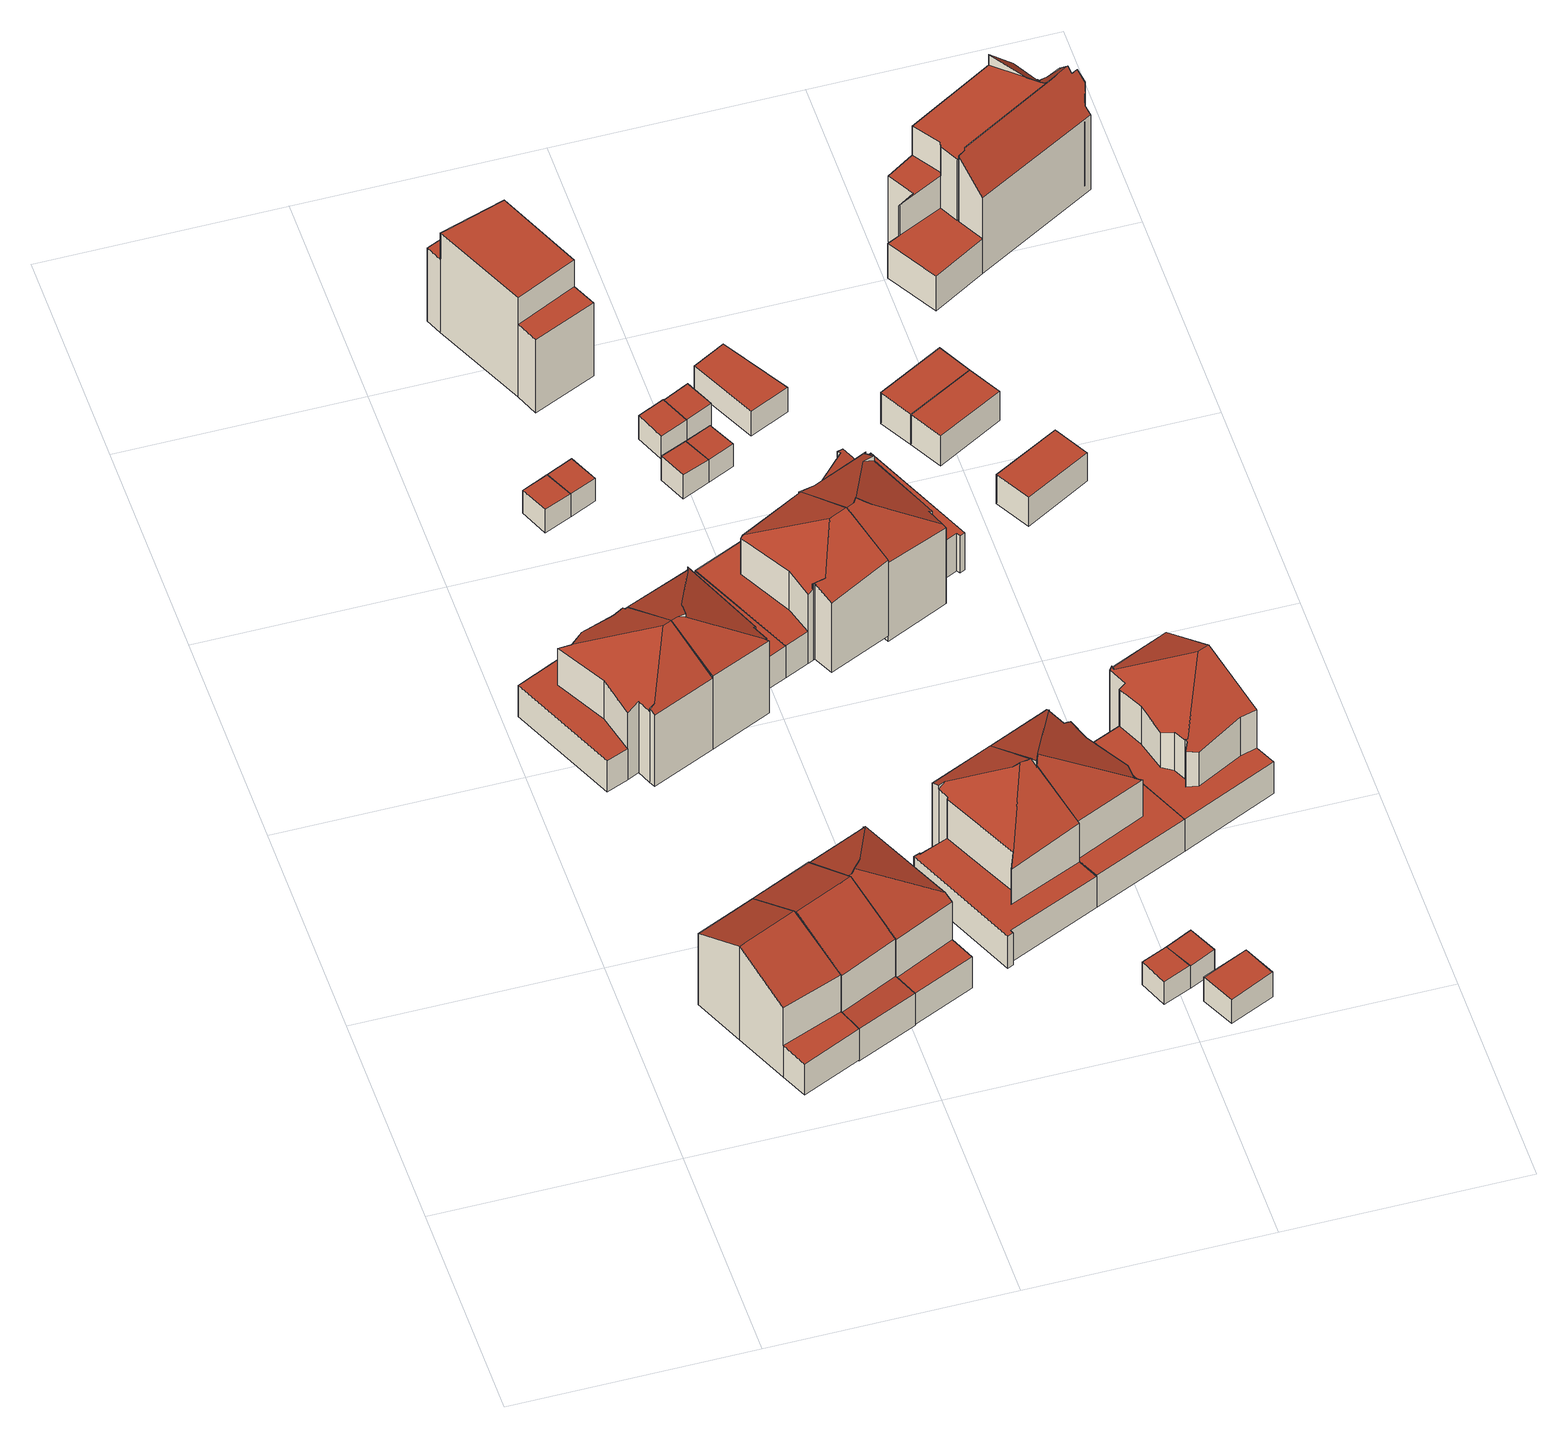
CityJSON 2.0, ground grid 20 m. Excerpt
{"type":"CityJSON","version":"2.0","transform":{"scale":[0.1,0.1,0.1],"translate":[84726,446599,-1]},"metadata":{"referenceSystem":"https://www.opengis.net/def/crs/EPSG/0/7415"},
"CityObjects":{
"building1":{"type":"Building","attributes":{"b3_bag_bag_overlap":0,"b3_bouwlagen":3,"b3_dak_type":"slanted","b3_h_dak_50p":9.47,"b3_h_dak_70p":10.04,"b3_h_dak_max":10.98,"b3_h_dak_min":0.78,"b3_h_maaiveld":0.688,"b3_kas_warenhuis":false,"b3_mutatie_ahn3_ahn4":false,"b3_opp_buitenmuur":83.59,"b3_opp_dak_plat":12.17,"b3_opp_dak_schuin":59.66,"b3_opp_grond":64.95,"b3_opp_scheidingsmuur":190.98,"b3_reconstructie_onvolledig":false,"b3_rmse_lod12":2.69,"b3_rmse_lod13":0.88,"b3_rmse_lod22":0.397,"b3_val3dity_lod12":"[]","b3_val3dity_lod13":"[]","b3_val3dity_lod22":"[]","b3_volume_lod12":604.67,"b3_volume_lod13":542.63,"b3_volume_lod22":517.01,"geconstateerd":false,"oorspronkelijkbouwjaar":2000,"status":"Pand in gebruik"},"children":["building1-1"]},
"building1-1":{"type":"BuildingPart","parents":["building1"],"geometry":[{"type":"Solid","lod":"2.2","boundaries":[[[[0,1,2,3,4,5,6,7]],[[8,4,3,9]],[[10,6,5,11,12]],[[13,0,7,14]],[[14,7,6,10]],[[15,1,0,13]],[[12,11,16,17]],[[17,16,2,1,15]],[[11,5,4,8]],[[9,3,2,16]],[[15,13,14,10]],[[17,15,10,12]],[[9,16,11,8]]]],"semantics":{"surfaces":[{"type":"GroundSurface"},{"type":"WallSurface","on_footprint_edge":true},{"type":"WallSurface","on_footprint_edge":false},{"type":"RoofSurface"}],"values":[[0,1,1,1,1,1,2,1,1,1,3,3,3]]}}]},
"building2":{"type":"Building","attributes":{"b3_bag_bag_overlap":0,"b3_bouwlagen":3,"b3_dak_type":"slanted","b3_h_dak_50p":9.55,"b3_h_dak_70p":10.13,"b3_h_dak_max":11,"b3_h_dak_min":0.79,"b3_h_maaiveld":0.641,"b3_kas_warenhuis":false,"b3_mutatie_ahn3_ahn4":false,"b3_opp_buitenmuur":85.94,"b3_opp_dak_plat":11.33,"b3_opp_dak_schuin":60.67,"b3_opp_grond":64.83,"b3_opp_scheidingsmuur":192.28,"b3_reconstructie_onvolledig":false,"b3_rmse_lod12":2.79,"b3_rmse_lod13":0.93,"b3_rmse_lod22":0.439,"b3_val3dity_lod12":"[]","b3_val3dity_lod13":"[]","b3_val3dity_lod22":"[]","b3_volume_lod12":613.19,"b3_volume_lod13":554.37,"b3_volume_lod22":525.35,"geconstateerd":false,"oorspronkelijkbouwjaar":2000,"status":"Pand in gebruik"},"children":["building2-1"]},
"building2-1":{"type":"BuildingPart","parents":["building2"],"geometry":[{"type":"Solid","lod":"2.2","boundaries":[[[[18,19,20,21,22,23,24,25]],[[9,22,21,26]],[[26,21,20,27]],[[28,29,27,30]],[[31,18,25,13]],[[32,24,23,29,28]],[[13,25,24,32]],[[29,23,22,9]],[[33,19,18,31]],[[30,27,20,19,33]],[[29,9,26,27]],[[33,31,13,32]],[[30,33,32,28]]]],"semantics":{"surfaces":[{"type":"GroundSurface"},{"type":"WallSurface","on_footprint_edge":true},{"type":"WallSurface","on_footprint_edge":false},{"type":"RoofSurface"}],"values":[[0,1,1,2,1,1,1,1,1,1,3,3,3]]}}]},
"building3":{"type":"Building","attributes":{"b3_bag_bag_overlap":0,"b3_bouwlagen":3,"b3_dak_type":"slanted","b3_h_dak_50p":8.6,"b3_h_dak_70p":9.21,"b3_h_dak_max":11.02,"b3_h_dak_min":3.98,"b3_h_maaiveld":0.689,"b3_kas_warenhuis":false,"b3_mutatie_ahn3_ahn4":false,"b3_opp_buitenmuur":166.99,"b3_opp_dak_plat":53.07,"b3_opp_dak_schuin":68.54,"b3_opp_grond":98.46,"b3_opp_scheidingsmuur":128.9,"b3_reconstructie_onvolledig":false,"b3_rmse_lod12":3.23,"b3_rmse_lod13":0.589,"b3_rmse_lod22":0.0678,"b3_val3dity_lod12":"[]","b3_val3dity_lod13":"[]","b3_val3dity_lod22":"[]","b3_volume_lod12":837.21,"b3_volume_lod13":672.43,"b3_volume_lod22":650.19,"geconstateerd":false,"oorspronkelijkbouwjaar":2000,"status":"Pand in gebruik"},"children":["building3-1"]},
"building3-1":{"type":"BuildingPart","parents":["building3"],"geometry":[{"type":"Solid","lod":"2.2","boundaries":[[[[34,35,36,37,38,39,40,41,42,43]],[[44,41,40,45]],[[46,39,38,47]],[[48,49,50,51]],[[45,40,39,46]],[[52,35,34,53]],[[51,50,54,55]],[[56,42,41,44]],[[57,47,38,37,58]],[[59,60,47,57]],[[61,43,42,56,62]],[[53,34,43,61]],[[58,37,36,63]],[[64,63,36,35,52]],[[63,64,65]],[[62,56,66,67]],[[67,66,49,48]],[[68,69,60,59]],[[70,71,69,68]],[[55,54,71,70]],[[71,54,50,49,66,56,44,45,46,47,60,69]],[[65,64,52,53,61,72]],[[70,68,59,57,58,63,65,72]],[[55,70,72,61,62,67,48,51]]]],"semantics":{"surfaces":[{"type":"GroundSurface"},{"type":"WallSurface","on_footprint_edge":true},{"type":"WallSurface","on_footprint_edge":false},{"type":"RoofSurface"}],"values":[[0,1,1,2,1,1,2,1,1,2,1,1,1,1,2,2,2,2,2,2,3,3,3,3]]}}]},
"building4":{"type":"Building","attributes":{"b3_bag_bag_overlap":0,"b3_bouwlagen":3,"b3_dak_type":"slanted","b3_h_dak_50p":9.08,"b3_h_dak_70p":9.57,"b3_h_dak_max":10.96,"b3_h_dak_min":0.78,"b3_h_maaiveld":0.663,"b3_kas_warenhuis":false,"b3_mutatie_ahn3_ahn4":false,"b3_opp_buitenmuur":172.64,"b3_opp_dak_plat":11.95,"b3_opp_dak_schuin":63.38,"b3_opp_grond":67.76,"b3_opp_scheidingsmuur":96.17,"b3_reconstructie_onvolledig":false,"b3_rmse_lod12":2.51,"b3_rmse_lod13":0.8,"b3_rmse_lod22":0.438,"b3_val3dity_lod12":"[]","b3_val3dity_lod13":"[]","b3_val3dity_lod22":"[]","b3_volume_lod12":600.31,"b3_volume_lod13":544.36,"b3_volume_lod22":524.92,"geconstateerd":false,"oorspronkelijkbouwjaar":2000,"status":"Pand in gebruik"},"children":["building4-1"]},
"building4-1":{"type":"BuildingPart","parents":["building4"],"geometry":[{"type":"Solid","lod":"2.2","boundaries":[[[[73,74,75,76,77,78,79,80,81]],[[82,80,79,83]],[[84,85,86]],[[26,74,73,87]],[[88,75,74,26]],[[87,73,81,89]],[[90,88,89,91]],[[83,79,78,92,93]],[[92,78,77,94]],[[93,92,95]],[[96,76,75,88,90]],[[94,77,76,96]],[[91,89,81,80,82]],[[85,84,97]],[[89,88,26,87]],[[95,97,84,82,83,93]],[[91,82,84,86,96,90]],[[97,95,92,94,96,86,85]]]],"semantics":{"surfaces":[{"type":"GroundSurface"},{"type":"WallSurface","on_footprint_edge":true},{"type":"WallSurface","on_footprint_edge":false},{"type":"RoofSurface"}],"values":[[0,1,2,1,1,1,2,1,1,2,1,1,1,2,3,3,3,3]]}}]},
"building5":{"type":"Building","attributes":{"b3_bag_bag_overlap":0,"b3_dak_type":"horizontal","b3_h_dak_50p":3.11,"b3_h_dak_70p":3.13,"b3_h_dak_max":3.23,"b3_h_dak_min":2.91,"b3_h_maaiveld":0.571,"b3_kas_warenhuis":false,"b3_mutatie_ahn3_ahn4":false,"b3_opp_buitenmuur":19.24,"b3_opp_dak_plat":6.44,"b3_opp_dak_schuin":0,"b3_opp_grond":6.44,"b3_opp_scheidingsmuur":6.59,"b3_reconstructie_onvolledig":false,"b3_rmse_lod12":0.0411,"b3_rmse_lod13":0.0411,"b3_rmse_lod22":0.0327,"b3_val3dity_lod12":"[]","b3_val3dity_lod13":"[]","b3_val3dity_lod22":"[]","b3_volume_lod12":16.43,"b3_volume_lod13":16.43,"b3_volume_lod22":16.38,"geconstateerd":false,"oorspronkelijkbouwjaar":2000,"status":"Pand in gebruik"},"children":["building5-1"]},
"building5-1":{"type":"BuildingPart","parents":["building5"],"geometry":[{"type":"Solid","lod":"2.2","boundaries":[[[[98,99,100,101]],[[102,98,101,103]],[[103,101,100,104]],[[104,100,99,105]],[[105,99,98,102]],[[105,102,103,104]]]],"semantics":{"surfaces":[{"type":"GroundSurface"},{"type":"WallSurface","on_footprint_edge":true},{"type":"RoofSurface"}],"values":[[0,1,1,1,1,2]]}}]},
"building6":{"type":"Building","attributes":{"b3_bag_bag_overlap":0,"b3_bouwlagen":3,"b3_dak_type":"slanted","b3_h_dak_50p":8.61,"b3_h_dak_70p":9.24,"b3_h_dak_max":10.97,"b3_h_dak_min":3.89,"b3_h_maaiveld":0.692,"b3_kas_warenhuis":false,"b3_mutatie_ahn3_ahn4":false,"b3_opp_buitenmuur":165.03,"b3_opp_dak_plat":51.38,"b3_opp_dak_schuin":63.5,"b3_opp_grond":99.21,"b3_opp_scheidingsmuur":129.53,"b3_reconstructie_onvolledig":false,"b3_rmse_lod12":3.23,"b3_rmse_lod13":0.643,"b3_rmse_lod22":0.0993,"b3_val3dity_lod12":"[]","b3_val3dity_lod13":"[]","b3_val3dity_lod22":"[]","b3_volume_lod12":845.01,"b3_volume_lod13":657.83,"b3_volume_lod22":636.99,"geconstateerd":false,"oorspronkelijkbouwjaar":2000,"status":"Pand in gebruik"},"children":["building6-1"]},
"building6-1":{"type":"BuildingPart","parents":["building6"],"geometry":[{"type":"Solid","lod":"2.2","boundaries":[[[[34,43,42,41,106,107,108,109,110,111,112]],[[113,106,41,44]],[[61,43,34,114]],[[115,110,109,116]],[[117,111,110,115]],[[44,41,42,56]],[[118,119,56,62]],[[120,107,106,113]],[[121,108,107,120]],[[114,34,112,122]],[[116,109,108,121,123]],[[62,56,42,43,61]],[[122,112,111,117]],[[124,125,119,118]],[[126,127,128]],[[127,126,129]],[[123,121,125,124]],[[126,128,61,114,122,117]],[[127,129,118,62,61,128]],[[123,124,118,129,126,117,115,116]],[[125,121,120,113,44,56,119]]]],"semantics":{"surfaces":[{"type":"GroundSurface"},{"type":"WallSurface","on_footprint_edge":true},{"type":"WallSurface","on_footprint_edge":false},{"type":"RoofSurface"}],"values":[[0,1,1,1,1,1,2,1,1,1,1,1,1,2,2,2,2,3,3,3,3]]}}]},
"building7":{"type":"Building","attributes":{"b3_bag_bag_overlap":0,"b3_dak_type":"horizontal","b3_h_dak_50p":3.11,"b3_h_dak_70p":3.13,"b3_h_dak_max":3.22,"b3_h_dak_min":2.93,"b3_h_maaiveld":0.567,"b3_kas_warenhuis":false,"b3_mutatie_ahn3_ahn4":false,"b3_opp_buitenmuur":19.05,"b3_opp_dak_plat":6.35,"b3_opp_dak_schuin":0,"b3_opp_grond":6.35,"b3_opp_scheidingsmuur":6.59,"b3_reconstructie_onvolledig":false,"b3_rmse_lod12":0.0418,"b3_rmse_lod13":0.0418,"b3_rmse_lod22":0.0379,"b3_val3dity_lod12":"[]","b3_val3dity_lod13":"[]","b3_val3dity_lod22":"[]","b3_volume_lod12":16.2,"b3_volume_lod13":16.2,"b3_volume_lod22":16.14,"geconstateerd":false,"oorspronkelijkbouwjaar":2000,"status":"Pand in gebruik"},"children":["building7-1"]},
"building7-1":{"type":"BuildingPart","parents":["building7"],"geometry":[{"type":"Solid","lod":"2.2","boundaries":[[[[101,100,130,131]],[[103,101,131,132]],[[132,131,130,133]],[[133,130,100,104]],[[104,100,101,103]],[[104,103,132,133]]]],"semantics":{"surfaces":[{"type":"GroundSurface"},{"type":"WallSurface","on_footprint_edge":true},{"type":"RoofSurface"}],"values":[[0,1,1,1,1,2]]}}]},
"building8":{"type":"Building","attributes":{"b3_bag_bag_overlap":0,"b3_bouwlagen":3,"b3_dak_type":"slanted","b3_h_dak_50p":8.59,"b3_h_dak_70p":9.23,"b3_h_dak_max":11,"b3_h_dak_min":0.8,"b3_h_maaiveld":0.683,"b3_kas_warenhuis":false,"b3_mutatie_ahn3_ahn4":false,"b3_opp_buitenmuur":205.17,"b3_opp_dak_plat":43.81,"b3_opp_dak_schuin":65.56,"b3_opp_grond":101.96,"b3_opp_scheidingsmuur":96.23,"b3_reconstructie_onvolledig":false,"b3_rmse_lod12":3.31,"b3_rmse_lod13":0.721,"b3_rmse_lod22":0.399,"b3_val3dity_lod12":"[]","b3_val3dity_lod13":"[]","b3_val3dity_lod22":"[]","b3_volume_lod12":865.64,"b3_volume_lod13":673.98,"b3_volume_lod22":653.31,"geconstateerd":false,"oorspronkelijkbouwjaar":2000,"status":"Pand in gebruik"},"children":["building8-1"]},
"building8-1":{"type":"BuildingPart","parents":["building8"],"geometry":[{"type":"Solid","lod":"2.2","boundaries":[[[[134,135,136,137,138,139,140,141,142,143,144,145,146,147]],[[148,149,138,137,150]],[[151,135,134,152,153]],[[153,152,154]],[[155,142,141,156]],[[156,141,140,157]],[[158,136,135,151]],[[159,139,138,149]],[[160,145,144,161]],[[161,144,143,162]],[[162,143,142,155]],[[163,164,165]],[[166,147,146,167,168]],[[152,134,147,166]],[[167,146,145,160]],[[164,163,169]],[[168,167,170,171]],[[150,137,136,158]],[[157,140,139,159]],[[171,170,172,173]],[[173,172,149,148]],[[168,171,164,169,154,152,166]],[[150,158,151,153,154,169,163,165]],[[173,148,150,165,164,171]],[[149,172,170,167,160,161,162,155,156,157,159]]]],"semantics":{"surfaces":[{"type":"GroundSurface"},{"type":"WallSurface","on_footprint_edge":true},{"type":"WallSurface","on_footprint_edge":false},{"type":"RoofSurface"}],"values":[[0,1,1,2,1,1,1,1,1,1,1,2,1,1,1,2,2,1,1,2,2,3,3,3,3]]}}]},
"building9":{"type":"Building","attributes":{"b3_bag_bag_overlap":0,"b3_bouwlagen":3,"b3_dak_type":"multiple horizontal","b3_h_dak_50p":10.27,"b3_h_dak_70p":10.3,"b3_h_dak_max":10.61,"b3_h_dak_min":7.32,"b3_h_maaiveld":-0.626,"b3_kas_warenhuis":false,"b3_mutatie_ahn3_ahn4":false,"b3_opp_buitenmuur":172.49,"b3_opp_dak_plat":70.11,"b3_opp_dak_schuin":0,"b3_opp_grond":70.11,"b3_opp_scheidingsmuur":197.71,"b3_reconstructie_onvolledig":false,"b3_rmse_lod12":1.38,"b3_rmse_lod13":1.38,"b3_rmse_lod22":0.298,"b3_val3dity_lod12":"[]","b3_val3dity_lod13":"[]","b3_val3dity_lod22":"[]","b3_volume_lod12":765.59,"b3_volume_lod13":765.59,"b3_volume_lod22":700.34,"geconstateerd":false,"oorspronkelijkbouwjaar":2000,"status":"Pand in gebruik"},"children":["building9-1"]},
"building9-1":{"type":"BuildingPart","parents":["building9"],"geometry":[{"type":"Solid","lod":"2.2","boundaries":[[[[174,175,176,177,178,179,180,181]],[[182,174,181,183]],[[183,181,180,184]],[[185,186,184,187]],[[188,178,177,189]],[[187,184,180,179,190,191]],[[189,177,176,192]],[[186,175,174,182]],[[191,190,192,193]],[[190,179,178,188]],[[193,192,176,175,186,185]],[[186,182,183,184]],[[190,188,189,192]],[[193,185,187,191]]]],"semantics":{"surfaces":[{"type":"GroundSurface"},{"type":"WallSurface","on_footprint_edge":true},{"type":"WallSurface","on_footprint_edge":false},{"type":"RoofSurface"}],"values":[[0,1,1,2,1,1,1,1,2,1,1,3,3,3]]}}]},
"building10":{"type":"Building","attributes":{"b3_bag_bag_overlap":0,"b3_bouwlagen":3,"b3_dak_type":"slanted","b3_h_dak_50p":8.69,"b3_h_dak_70p":9.29,"b3_h_dak_max":10.98,"b3_h_dak_min":3.94,"b3_h_maaiveld":0.685,"b3_kas_warenhuis":false,"b3_mutatie_ahn3_ahn4":false,"b3_opp_buitenmuur":162.28,"b3_opp_dak_plat":53.23,"b3_opp_dak_schuin":67.06,"b3_opp_grond":97.94,"b3_opp_scheidingsmuur":131.2,"b3_reconstructie_onvolledig":false,"b3_rmse_lod12":3.19,"b3_rmse_lod13":0.614,"b3_rmse_lod22":0.101,"b3_val3dity_lod12":"[]","b3_val3dity_lod13":"[]","b3_val3dity_lod22":"[]","b3_volume_lod12":837.28,"b3_volume_lod13":665.31,"b3_volume_lod22":642.35,"geconstateerd":false,"oorspronkelijkbouwjaar":2000,"status":"Pand in gebruik"},"children":["building10-1"]},
"building10-1":{"type":"BuildingPart","parents":["building10"],"geometry":[{"type":"Solid","lod":"2.2","boundaries":[[[[194,195,196,197,198,199,107,106,200,201]],[[202,200,106,203]],[[204,205,199,198,206]],[[207,208,209,210]],[[203,106,107,120]],[[211,197,196,212]],[[213,206,198,197,211]],[[212,196,195,214]],[[215,216,217]],[[120,107,199,205]],[[218,201,200,202]],[[219,194,201,218,220]],[[214,195,194,219]],[[220,218,208,207]],[[221,222,205,204]],[[216,215,206,213]],[[210,209,222,221]],[[223,219,220,207]],[[216,213,211,212,214,219,223,217]],[[222,209,208,218,202,203,120,205]],[[210,221,204,206,215,217,223,207]]]],"semantics":{"surfaces":[{"type":"GroundSurface"},{"type":"WallSurface","on_footprint_edge":true},{"type":"WallSurface","on_footprint_edge":false},{"type":"RoofSurface"}],"values":[[0,1,1,2,1,1,1,1,2,1,1,1,1,2,2,2,2,3,3,3,3]]}}]},
"building11":{"type":"Building","attributes":{"b3_bag_bag_overlap":0,"b3_dak_type":"horizontal","b3_h_dak_50p":3.15,"b3_h_dak_70p":3.17,"b3_h_dak_max":3.27,"b3_h_dak_min":3.05,"b3_h_maaiveld":0.576,"b3_kas_warenhuis":false,"b3_mutatie_ahn3_ahn4":false,"b3_opp_buitenmuur":19.53,"b3_opp_dak_plat":6.42,"b3_opp_dak_schuin":0,"b3_opp_grond":6.42,"b3_opp_scheidingsmuur":6.63,"b3_reconstructie_onvolledig":false,"b3_rmse_lod12":0.0596,"b3_rmse_lod13":0.0596,"b3_rmse_lod22":0.051,"b3_val3dity_lod12":"[]","b3_val3dity_lod13":"[]","b3_val3dity_lod22":"[]","b3_volume_lod12":16.76,"b3_volume_lod13":16.76,"b3_volume_lod22":16.56,"geconstateerd":false,"oorspronkelijkbouwjaar":2000,"status":"Pand in gebruik"},"children":["building11-1"]},
"building11-1":{"type":"BuildingPart","parents":["building11"],"geometry":[{"type":"Solid","lod":"2.2","boundaries":[[[[224,225,226,227]],[[228,226,225,229]],[[230,227,226,228]],[[231,224,227,230]],[[229,225,224,231]],[[229,231,230,228]]]],"semantics":{"surfaces":[{"type":"GroundSurface"},{"type":"WallSurface","on_footprint_edge":true},{"type":"RoofSurface"}],"values":[[0,1,1,1,1,2]]}}]},
"building12":{"type":"Building","attributes":{"b3_bag_bag_overlap":0,"b3_dak_type":"horizontal","b3_h_dak_50p":3.13,"b3_h_dak_70p":3.16,"b3_h_dak_max":3.32,"b3_h_dak_min":3,"b3_h_maaiveld":0.574,"b3_kas_warenhuis":false,"b3_mutatie_ahn3_ahn4":false,"b3_opp_buitenmuur":19.42,"b3_opp_dak_plat":6.4,"b3_opp_dak_schuin":0,"b3_opp_grond":6.4,"b3_opp_scheidingsmuur":6.61,"b3_reconstructie_onvolledig":false,"b3_rmse_lod12":0.0636,"b3_rmse_lod13":0.0636,"b3_rmse_lod22":0.0468,"b3_val3dity_lod12":"[]","b3_val3dity_lod13":"[]","b3_val3dity_lod22":"[]","b3_volume_lod12":16.6,"b3_volume_lod13":16.6,"b3_volume_lod22":16.45,"geconstateerd":false,"oorspronkelijkbouwjaar":2000,"status":"Pand in gebruik"},"children":["building12-1"]},
"building12-1":{"type":"BuildingPart","parents":["building12"],"geometry":[{"type":"Solid","lod":"2.2","boundaries":[[[[232,233,234,235]],[[236,232,235,237]],[[237,235,234,238]],[[238,234,233,239]],[[239,233,232,236]],[[239,236,237,238]]]],"semantics":{"surfaces":[{"type":"GroundSurface"},{"type":"WallSurface","on_footprint_edge":true},{"type":"RoofSurface"}],"values":[[0,1,1,1,1,2]]}}]},
"building13":{"type":"Building","attributes":{"b3_bag_bag_overlap":0,"b3_dak_type":"horizontal","b3_h_dak_50p":2.96,"b3_h_dak_70p":2.98,"b3_h_dak_max":3.03,"b3_h_dak_min":2.85,"b3_h_maaiveld":0.465,"b3_kas_warenhuis":false,"b3_mutatie_ahn3_ahn4":false,"b3_opp_buitenmuur":18.79,"b3_opp_dak_plat":6.39,"b3_opp_dak_schuin":0,"b3_opp_grond":6.39,"b3_opp_scheidingsmuur":6.45,"b3_reconstructie_onvolledig":false,"b3_rmse_lod12":0.0352,"b3_rmse_lod13":0.0352,"b3_rmse_lod22":0.0322,"b3_val3dity_lod12":"[]","b3_val3dity_lod13":"[]","b3_val3dity_lod22":"[]","b3_volume_lod12":16,"b3_volume_lod13":16,"b3_volume_lod22":15.94,"geconstateerd":false,"oorspronkelijkbouwjaar":2000,"status":"Pand in gebruik"},"children":["building13-1"]},
"building13-1":{"type":"BuildingPart","parents":["building13"],"geometry":[{"type":"Solid","lod":"2.2","boundaries":[[[[240,241,242,243]],[[244,240,243,245]],[[245,243,242,246]],[[246,242,241,247]],[[247,241,240,244]],[[247,244,245,246]]]],"semantics":{"surfaces":[{"type":"GroundSurface"},{"type":"WallSurface","on_footprint_edge":true},{"type":"RoofSurface"}],"values":[[0,1,1,1,1,2]]}}]},
"building14":{"type":"Building","attributes":{"b3_bag_bag_overlap":0,"b3_dak_type":"horizontal","b3_h_dak_50p":3.12,"b3_h_dak_70p":3.14,"b3_h_dak_max":3.24,"b3_h_dak_min":2.98,"b3_h_maaiveld":0.582,"b3_kas_warenhuis":false,"b3_mutatie_ahn3_ahn4":false,"b3_opp_buitenmuur":19.17,"b3_opp_dak_plat":6.42,"b3_opp_dak_schuin":0,"b3_opp_grond":6.42,"b3_opp_scheidingsmuur":6.63,"b3_reconstructie_onvolledig":false,"b3_rmse_lod12":0.0455,"b3_rmse_lod13":0.0455,"b3_rmse_lod22":0.0445,"b3_val3dity_lod12":"[]","b3_val3dity_lod13":"[]","b3_val3dity_lod22":"[]","b3_volume_lod12":16.37,"b3_volume_lod13":16.37,"b3_volume_lod22":16.34,"geconstateerd":false,"oorspronkelijkbouwjaar":2000,"status":"Pand in gebruik"},"children":["building14-1"]},
"building14-1":{"type":"BuildingPart","parents":["building14"],"geometry":[{"type":"Solid","lod":"2.2","boundaries":[[[[248,225,224,249]],[[250,248,249,251]],[[251,249,224,231]],[[231,224,225,229]],[[229,225,248,250]],[[229,250,251,231]]]],"semantics":{"surfaces":[{"type":"GroundSurface"},{"type":"WallSurface","on_footprint_edge":true},{"type":"RoofSurface"}],"values":[[0,1,1,1,1,2]]}}]},
"building15":{"type":"Building","attributes":{"b3_bag_bag_overlap":0,"b3_dak_type":"horizontal","b3_h_dak_50p":3.13,"b3_h_dak_70p":3.16,"b3_h_dak_max":3.23,"b3_h_dak_min":3.03,"b3_h_maaiveld":0.525,"b3_kas_warenhuis":false,"b3_mutatie_ahn3_ahn4":false,"b3_opp_buitenmuur":19.89,"b3_opp_dak_plat":6.44,"b3_opp_dak_schuin":0,"b3_opp_grond":6.44,"b3_opp_scheidingsmuur":6.61,"b3_reconstructie_onvolledig":false,"b3_rmse_lod12":0.0462,"b3_rmse_lod13":0.0462,"b3_rmse_lod22":0.0337,"b3_val3dity_lod12":"[]","b3_val3dity_lod13":"[]","b3_val3dity_lod22":"[]","b3_volume_lod12":16.92,"b3_volume_lod13":16.92,"b3_volume_lod22":16.79,"geconstateerd":false,"oorspronkelijkbouwjaar":2000,"status":"Pand in gebruik"},"children":["building15-1"]},
"building15-1":{"type":"BuildingPart","parents":["building15"],"geometry":[{"type":"Solid","lod":"2.2","boundaries":[[[[252,253,254,255]],[[256,254,253,257]],[[237,255,254,256]],[[258,252,255,237]],[[257,253,252,258]],[[257,258,237,256]]]],"semantics":{"surfaces":[{"type":"GroundSurface"},{"type":"WallSurface","on_footprint_edge":true},{"type":"RoofSurface"}],"values":[[0,1,1,1,1,2]]}}]},
"building16":{"type":"Building","attributes":{"b3_bag_bag_overlap":0,"b3_dak_type":"horizontal","b3_h_dak_50p":2.97,"b3_h_dak_70p":2.99,"b3_h_dak_max":3.05,"b3_h_dak_min":2.88,"b3_h_maaiveld":0.472,"b3_kas_warenhuis":false,"b3_mutatie_ahn3_ahn4":false,"b3_opp_buitenmuur":18.85,"b3_opp_dak_plat":6.4,"b3_opp_dak_schuin":0,"b3_opp_grond":6.39,"b3_opp_scheidingsmuur":6.45,"b3_reconstructie_onvolledig":false,"b3_rmse_lod12":0.0381,"b3_rmse_lod13":0.0381,"b3_rmse_lod22":0.0321,"b3_val3dity_lod12":"[]","b3_val3dity_lod13":"[]","b3_val3dity_lod22":"[]","b3_volume_lod12":16.07,"b3_volume_lod13":16.07,"b3_volume_lod22":15.99,"geconstateerd":false,"oorspronkelijkbouwjaar":2000,"status":"Pand in gebruik"},"children":["building16-1"]},
"building16-1":{"type":"BuildingPart","parents":["building16"],"geometry":[{"type":"Solid","lod":"2.2","boundaries":[[[[242,259,260,243]],[[261,260,259,262]],[[263,243,260,261]],[[246,242,243,263]],[[262,259,242,246]],[[262,246,263,261]]]],"semantics":{"surfaces":[{"type":"GroundSurface"},{"type":"WallSurface","on_footprint_edge":true},{"type":"RoofSurface"}],"values":[[0,1,1,1,1,2]]}}]},
"building17":{"type":"Building","attributes":{"b3_bag_bag_overlap":0,"b3_bouwlagen":3,"b3_dak_type":"slanted","b3_h_dak_50p":8.65,"b3_h_dak_70p":9.24,"b3_h_dak_max":11,"b3_h_dak_min":0.79,"b3_h_maaiveld":0.681,"b3_kas_warenhuis":false,"b3_mutatie_ahn3_ahn4":false,"b3_opp_buitenmuur":163.7,"b3_opp_dak_plat":37.81,"b3_opp_dak_schuin":68.36,"b3_opp_grond":98.93,"b3_opp_scheidingsmuur":131.82,"b3_reconstructie_onvolledig":false,"b3_rmse_lod12":3.22,"b3_rmse_lod13":0.702,"b3_rmse_lod22":0.375,"b3_val3dity_lod12":"[]","b3_val3dity_lod13":"[]","b3_val3dity_lod22":"[]","b3_volume_lod12":840.4,"b3_volume_lod13":676.59,"b3_volume_lod22":655.44,"geconstateerd":false,"oorspronkelijkbouwjaar":2000,"status":"Pand in gebruik"},"children":["building17-1"]},
"building17-1":{"type":"BuildingPart","parents":["building17"],"geometry":[{"type":"Solid","lod":"2.2","boundaries":[[[[139,264,265,136,266,267,268,269,270,271]],[[272,273,267,266,274]],[[275,264,139,276]],[[277,275,278,279]],[[280,281,269,268,282]],[[282,268,267,273]],[[283,284,285,286]],[[274,266,136,158]],[[287,270,269,281]],[[288,289,281,280]],[[276,139,271,290]],[[290,271,270,287]],[[158,136,265,291,292]],[[291,265,264,275,277]],[[292,291,293]],[[279,278,284,283]],[[273,272,294]],[[286,285,289,288]],[[289,285,284,278,275,276,290,287,281]],[[279,283,293,291,277]],[[293,294,272,274,158,292]],[[294,293,283,286,288,280,282,273]]]],"semantics":{"surfaces":[{"type":"GroundSurface"},{"type":"WallSurface","on_footprint_edge":true},{"type":"WallSurface","on_footprint_edge":false},{"type":"RoofSurface"}],"values":[[0,1,1,2,1,1,2,1,1,2,1,1,1,1,2,2,2,2,3,3,3,3]]}}]},
"building18":{"type":"Building","attributes":{"b3_bag_bag_overlap":0,"b3_dak_type":"horizontal","b3_h_dak_50p":3.13,"b3_h_dak_70p":3.16,"b3_h_dak_max":3.25,"b3_h_dak_min":2.88,"b3_h_maaiveld":0.468,"b3_kas_warenhuis":false,"b3_mutatie_ahn3_ahn4":false,"b3_opp_buitenmuur":30.29,"b3_opp_dak_plat":12.68,"b3_opp_dak_schuin":0,"b3_opp_grond":12.68,"b3_opp_scheidingsmuur":8.16,"b3_reconstructie_onvolledig":false,"b3_rmse_lod12":0.0442,"b3_rmse_lod13":0.0442,"b3_rmse_lod22":0.0414,"b3_val3dity_lod12":"[]","b3_val3dity_lod13":"[]","b3_val3dity_lod22":"[]","b3_volume_lod12":34,"b3_volume_lod13":34,"b3_volume_lod22":33.86,"geconstateerd":false,"oorspronkelijkbouwjaar":2001,"status":"Pand in gebruik"},"children":["building18-1"]},
"building18-1":{"type":"BuildingPart","parents":["building18"],"geometry":[{"type":"Solid","lod":"2.2","boundaries":[[[[295,296,297,298]],[[299,295,298,300]],[[300,298,297,301]],[[301,297,296,302]],[[302,296,295,299]],[[302,299,300,301]]]],"semantics":{"surfaces":[{"type":"GroundSurface"},{"type":"WallSurface","on_footprint_edge":true},{"type":"RoofSurface"}],"values":[[0,1,1,1,1,2]]}}]},
"building19":{"type":"Building","attributes":{"b3_bag_bag_overlap":0,"b3_bouwlagen":3,"b3_dak_type":"slanted","b3_h_dak_50p":8.31,"b3_h_dak_70p":9.12,"b3_h_dak_max":11,"b3_h_dak_min":2.8,"b3_h_maaiveld":0.08,"b3_kas_warenhuis":false,"b3_mutatie_ahn3_ahn4":false,"b3_opp_buitenmuur":238.47,"b3_opp_dak_plat":43.58,"b3_opp_dak_schuin":73.97,"b3_opp_grond":110.48,"b3_opp_scheidingsmuur":96.07,"b3_reconstructie_onvolledig":false,"b3_rmse_lod12":3.52,"b3_rmse_lod13":0.686,"b3_rmse_lod22":0.102,"b3_val3dity_lod12":"[]","b3_val3dity_lod13":"[]","b3_val3dity_lod22":"[]","b3_volume_lod12":993.22,"b3_volume_lod13":772.98,"b3_volume_lod22":742.75,"geconstateerd":false,"oorspronkelijkbouwjaar":2000,"status":"Pand in gebruik"},"children":["building19-1"]},
"building19-1":{"type":"BuildingPart","parents":["building19"],"geometry":[{"type":"Solid","lod":"2.2","boundaries":[[[[303,304,305,306,307,308,309,310,311,312,313,314,315,316,317,318,319,320,321,322]],[[323,324,325,326]],[[327,318,317,202]],[[328,309,308,329]],[[329,308,307,330]],[[330,307,306,331]],[[219,315,314,332]],[[202,317,316,333]],[[334,333,316,315,219]],[[335,319,318,327]],[[326,325,320,319,335]],[[336,337,338,339]],[[337,336,340]],[[341,303,322,342]],[[343,344,345,346]],[[346,345,347,348]],[[348,347,333,334]],[[338,337,349]],[[350,351,352,344,343]],[[351,350,353]],[[354,310,309,328]],[[355,354,352,351]],[[356,311,310,354,355]],[[357,321,320,325]],[[342,322,321,357]],[[358,359,324,323]],[[359,305,304,360]],[[361,312,311,356]],[[362,313,312,361]],[[332,314,313,362]],[[360,304,303,341]],[[331,306,305,359,358]],[[353,350,343,346,348,334,219,339,338,349]],[[361,356,355,351,353,349,337,340]],[[332,362,361,340,336,339,219]],[[360,341,342,357,325,324,359]],[[331,358,323,326,335,327,202,333,347,345,344,352,354,328,329,330]]]],"semantics":{"surfaces":[{"type":"GroundSurface"},{"type":"WallSurface","on_footprint_edge":false},{"type":"WallSurface","on_footprint_edge":true},{"type":"RoofSurface"}],"values":[[0,1,2,2,2,2,2,2,2,2,2,1,1,2,1,1,1,1,1,1,2,1,2,2,2,1,2,2,2,2,2,2,3,3,3,3,3]]}}]},
"building20":{"type":"Building","attributes":{"b3_dak_type":"horizontal","b3_h_dak_50p":2.76,"b3_h_dak_70p":2.77,"b3_h_dak_max":3.09,"b3_h_dak_min":2.63,"b3_h_maaiveld":0.129,"b3_kas_warenhuis":false,"b3_mutatie_ahn3_ahn4":false,"b3_opp_buitenmuur":51.37,"b3_opp_dak_plat":21.19,"b3_opp_dak_schuin":0,"b3_opp_grond":21.19,"b3_opp_scheidingsmuur":0,"b3_reconstructie_onvolledig":false,"b3_rmse_lod12":0.0547,"b3_rmse_lod13":0.0547,"b3_rmse_lod22":0.0543,"b3_val3dity_lod12":"[]","b3_val3dity_lod13":"[]","b3_val3dity_lod22":"[]","b3_volume_lod12":56.04,"b3_volume_lod13":56.04,"b3_volume_lod22":56.13,"geconstateerd":false,"oorspronkelijkbouwjaar":2009,"status":"Pand in gebruik"},"children":["building20-1"]},
"building20-1":{"type":"BuildingPart","parents":["building20"],"geometry":[{"type":"Solid","lod":"2.2","boundaries":[[[[363,364,365,366]],[[367,363,366,368]],[[368,366,365,369]],[[369,365,364,370]],[[370,364,363,367]],[[370,367,368,369]]]],"semantics":{"surfaces":[{"type":"GroundSurface"},{"type":"WallSurface","on_footprint_edge":true},{"type":"RoofSurface"}],"values":[[0,1,1,1,1,2]]}}]},
"building21":{"type":"Building","attributes":{"b3_bag_bag_overlap":0,"b3_bouwlagen":3,"b3_dak_type":"slanted","b3_h_dak_50p":8.65,"b3_h_dak_70p":9.3,"b3_h_dak_max":11,"b3_h_dak_min":0.78,"b3_h_maaiveld":0.679,"b3_kas_warenhuis":false,"b3_mutatie_ahn3_ahn4":false,"b3_opp_buitenmuur":164.06,"b3_opp_dak_plat":53.75,"b3_opp_dak_schuin":69.39,"b3_opp_grond":99.1,"b3_opp_scheidingsmuur":133.04,"b3_reconstructie_onvolledig":false,"b3_rmse_lod12":3.26,"b3_rmse_lod13":0.677,"b3_rmse_lod22":0.317,"b3_val3dity_lod12":"[]","b3_val3dity_lod13":"[]","b3_val3dity_lod22":"[]","b3_volume_lod12":848.33,"b3_volume_lod13":686.35,"b3_volume_lod22":661.48,"geconstateerd":false,"oorspronkelijkbouwjaar":2000,"status":"Pand in gebruik"},"children":["building21-1"]},
"building21-1":{"type":"BuildingPart","parents":["building21"],"geometry":[{"type":"Solid","lod":"2.2","boundaries":[[[[371,372,373,374,375,376,271,270,377,378]],[[290,271,376,379]],[[380,381,382,383,384]],[[381,380,385]],[[386,387,382,381]],[[287,270,271,290]],[[388,378,377,389,390]],[[390,389,391,392]],[[389,377,270,287]],[[393,371,378,388]],[[392,391,394,395]],[[395,394,387,386]],[[384,383,396,397]],[[397,396,398,399]],[[399,398,400,401]],[[402,374,373,403]],[[401,400,404,405]],[[379,376,375,404]],[[405,404,375,374,402]],[[406,407,408]],[[403,373,372,406]],[[407,406,372,371,393]],[[379,404,400,398,396,383,382,387,394,391,389,287,290]],[[405,402,409,385,380,384,397,399,401]],[[408,409,402,403,406]],[[409,408,407,393,388,390,392,395,386,381,385]]]],"semantics":{"surfaces":[{"type":"GroundSurface"},{"type":"WallSurface","on_footprint_edge":true},{"type":"WallSurface","on_footprint_edge":false},{"type":"RoofSurface"}],"values":[[0,1,2,2,2,1,1,2,1,1,2,2,2,2,2,1,2,1,1,2,1,1,3,3,3,3]]}}]},
"building22":{"type":"Building","attributes":{"b3_bag_bag_overlap":0,"b3_dak_type":"horizontal","b3_h_dak_50p":3.27,"b3_h_dak_70p":3.32,"b3_h_dak_max":3.59,"b3_h_dak_min":3.13,"b3_h_maaiveld":0.05,"b3_kas_warenhuis":false,"b3_mutatie_ahn3_ahn4":false,"b3_opp_buitenmuur":41.33,"b3_opp_dak_plat":19.66,"b3_opp_dak_schuin":0,"b3_opp_grond":19.65,"b3_opp_scheidingsmuur":20.1,"b3_reconstructie_onvolledig":false,"b3_rmse_lod12":0.0961,"b3_rmse_lod13":0.0961,"b3_rmse_lod22":0.0827,"b3_val3dity_lod12":"[]","b3_val3dity_lod13":"[]","b3_val3dity_lod22":"[]","b3_volume_lod12":64.14,"b3_volume_lod13":64.14,"b3_volume_lod22":64.07,"geconstateerd":false,"oorspronkelijkbouwjaar":1925,"status":"Pand in gebruik"},"children":["building22-1"]},
"building22-1":{"type":"BuildingPart","parents":["building22"],"geometry":[{"type":"Solid","lod":"2.2","boundaries":[[[[410,411,412,413]],[[414,410,413,415]],[[415,413,412,416]],[[416,412,411,417]],[[417,411,410,414]],[[417,414,415,416]]]],"semantics":{"surfaces":[{"type":"GroundSurface"},{"type":"WallSurface","on_footprint_edge":true},{"type":"RoofSurface"}],"values":[[0,1,1,1,1,2]]}}]},
"building23":{"type":"Building","attributes":{"b3_bag_bag_overlap":0,"b3_dak_type":"horizontal","b3_h_dak_50p":3.26,"b3_h_dak_70p":3.28,"b3_h_dak_max":3.37,"b3_h_dak_min":3.13,"b3_h_maaiveld":0.047,"b3_kas_warenhuis":false,"b3_mutatie_ahn3_ahn4":false,"b3_opp_buitenmuur":40.05,"b3_opp_dak_plat":19.35,"b3_opp_dak_schuin":0,"b3_opp_grond":19.35,"b3_opp_scheidingsmuur":20.1,"b3_reconstructie_onvolledig":false,"b3_rmse_lod12":0.0464,"b3_rmse_lod13":0.0464,"b3_rmse_lod22":0.0414,"b3_val3dity_lod12":"[]","b3_val3dity_lod13":"[]","b3_val3dity_lod22":"[]","b3_volume_lod12":62.41,"b3_volume_lod13":62.41,"b3_volume_lod22":62.08,"geconstateerd":false,"oorspronkelijkbouwjaar":2008,"status":"Pand in gebruik"},"children":["building23-1"]},
"building23-1":{"type":"BuildingPart","parents":["building23"],"geometry":[{"type":"Solid","lod":"2.2","boundaries":[[[[418,410,413,419]],[[420,418,419,421]],[[421,419,413,415]],[[415,413,410,414]],[[414,410,418,420]],[[414,420,421,415]]]],"semantics":{"surfaces":[{"type":"GroundSurface"},{"type":"WallSurface","on_footprint_edge":true},{"type":"RoofSurface"}],"values":[[0,1,1,1,1,2]]}}]},
"building24":{"type":"Building","attributes":{"b3_dak_type":"horizontal","b3_h_dak_50p":3.24,"b3_h_dak_70p":3.26,"b3_h_dak_max":3.34,"b3_h_dak_min":3.1,"b3_h_maaiveld":0.051,"b3_kas_warenhuis":false,"b3_mutatie_ahn3_ahn4":false,"b3_opp_buitenmuur":61.21,"b3_opp_dak_plat":20.79,"b3_opp_dak_schuin":0,"b3_opp_grond":20.79,"b3_opp_scheidingsmuur":0,"b3_reconstructie_onvolledig":false,"b3_rmse_lod12":0.0429,"b3_rmse_lod13":0.0429,"b3_rmse_lod22":0.0371,"b3_val3dity_lod12":"[]","b3_val3dity_lod13":"[]","b3_val3dity_lod22":"[]","b3_volume_lod12":66.58,"b3_volume_lod13":66.58,"b3_volume_lod22":66.26,"geconstateerd":false,"oorspronkelijkbouwjaar":2008,"status":"Pand in gebruik"},"children":["building24-1"]},
"building24-1":{"type":"BuildingPart","parents":["building24"],"geometry":[{"type":"Solid","lod":"2.2","boundaries":[[[[422,423,424,425]],[[426,422,425,427]],[[427,425,424,428]],[[428,424,423,429]],[[429,423,422,426]],[[429,426,427,428]]]],"semantics":{"surfaces":[{"type":"GroundSurface"},{"type":"WallSurface","on_footprint_edge":true},{"type":"RoofSurface"}],"values":[[0,1,1,1,1,2]]}}]},
"building25":{"type":"Building","attributes":{"b3_bag_bag_overlap":0,"b3_bouwlagen":3,"b3_dak_type":"slanted","b3_h_dak_50p":10.32,"b3_h_dak_70p":10.65,"b3_h_dak_max":12.53,"b3_h_dak_min":3.67,"b3_h_maaiveld":0.079,"b3_kas_warenhuis":false,"b3_mutatie_ahn3_ahn4":false,"b3_opp_buitenmuur":326.13,"b3_opp_dak_plat":74.4,"b3_opp_dak_schuin":65.22,"b3_opp_grond":118.78,"b3_opp_scheidingsmuur":129.82,"b3_reconstructie_onvolledig":false,"b3_rmse_lod12":3.04,"b3_rmse_lod13":1.16,"b3_rmse_lod22":0.245,"b3_val3dity_lod12":"[]","b3_val3dity_lod13":"[]","b3_val3dity_lod22":"[]","b3_volume_lod12":1255.33,"b3_volume_lod13":1093.26,"b3_volume_lod22":1031.83,"geconstateerd":false,"oorspronkelijkbouwjaar":1922,"status":"Pand in gebruik"},"children":["building25-1"]},
"building25-1":{"type":"BuildingPart","parents":["building25"],"geometry":[{"type":"Solid","lod":"2.2","boundaries":[[[[430,431,432,433,434,435,436,437,438,439,440,441,442,443,444,445,446,447,448]],[[449,450,451,452]],[[453,434,433,454]],[[455,441,440,456]],[[457,437,436,458]],[[459,438,437,457]],[[460,461,462,463]],[[464,465,461,460]],[[466,467,468]],[[469,470,468]],[[471,454,433,432,472]],[[472,432,431,473]],[[474,442,441,455]],[[475,476,430,448,477]],[[477,448,447,478]],[[479,444,443,480]],[[481,445,444,479]],[[467,446,445,481,482]],[[483,484,485,486]],[[478,447,446,467,466]],[[465,435,434,453]],[[458,436,435,465,464]],[[487,488,489]],[[470,469,489]],[[490,488,487,491,492]],[[480,443,442,474,493]],[[482,481,484,483]],[[494,495,439,438,459]],[[456,440,439,495]],[[492,491,496,450,449]],[[486,485,497,498,499]],[[493,474,497,485]],[[499,498,496,491]],[[488,490,500]],[[452,451,495,494]],[[501,476,475]],[[473,431,430,476]],[[463,462,454,471]],[[493,485,484,481,479,480]],[[499,491,487,489,469,468,467,482,483,486]],[[495,451,450,496,498,497,474,455,456]],[[452,494,459,457,458,464,460,463,500,490,492,449]],[[470,502,501,475,477,478,466,468]],[[463,471,472,473,476,501,502,470,489,488,500]],[[454,462,461,465,453]]]],"semantics":{"surfaces":[{"type":"GroundSurface"},{"type":"WallSurface","on_footprint_edge":false},{"type":"WallSurface","on_footprint_edge":true},{"type":"RoofSurface"}],"values":[[0,1,2,2,2,2,1,1,1,1,2,2,2,2,2,2,2,2,1,2,2,2,1,1,1,2,1,2,2,1,1,1,1,1,1,1,2,1,3,3,3,3,3,3,3]]}}]}
},
"vertices":[
[101,155,17],[120,112,17],[142,65,17],[150,45,17],[101,23,17],[91,45,17],[71,90,17],[52,133,17],[101,23,51],[150,45,51],[71,90,120],[91,45,52],[91,45,93],[101,155,95],[52,133,95],[120,112,120],[142,65,52],[142,65,92],
[151,177,16],[170,133,16],[191,87,16],[200,67,16],[150,45,16],[142,64,16],[121,110,16],[101,155,16],[200,67,51],[191,87,52],[142,64,92],[142,64,52],[191,87,93],[151,177,96],[121,110,121],[170,133,120],
[137,375,17],[85,352,17],[83,357,17],[78,369,17],[68,364,17],[50,357,17],[9,449,17],[88,485,17],[98,463,17],[118,418,17],[88,485,51],[9,449,51],[50,357,51],[68,364,51],[95,465,92],[95,465,51],[86,459,51],[86,459,93],[85,352,95],[137,375,95],[59,452,51],[59,452,90],[98,463,51],[68,364,90],[78,369,95],[60,398,93],[60,398,51],[118,418,120],[98,463,94],[83,357,95],[83,357,98],[88,361,98],[96,462,51],[96,462,94],[37,441,91],[37,441,51],[47,438,95],[47,438,51],[111,415,120],
[251,90,17],[200,67,17],[191,86,17],[169,135,17],[151,177,17],[200,199,17],[202,200,17],[239,118,17],[242,111,17],[239,118,96],[202,200,95],[175,140,120],[175,140,118],[172,136,119],[251,90,51],[191,86,51],[242,111,51],[191,86,93],[242,111,92],[200,199,95],[200,199,96],[151,177,95],[201,197,96],[169,135,119],[184,154,113],
[82,620,16],[72,644,16],[94,654,16],[105,630,16],[82,620,42],[105,630,41],[94,654,41],[72,644,41],
[168,520,17],[210,428,17],[183,416,17],[181,415,17],[187,401,17],[185,400,17],[188,398,17],[168,520,51],[137,375,97],[187,401,96],[181,415,95],[185,400,97],[152,486,94],[152,486,51],[210,428,52],[183,416,51],[188,398,96],[183,416,94],[153,490,92],[153,490,51],[130,420,118],[130,420,121],[125,421,119],[132,437,113],
[116,664,16],[127,640,16],[127,640,41],[116,664,41],
[265,220,17],[262,227,17],[314,250,17],[333,207,17],[355,158,17],[363,140,17],[286,106,17],[287,103,17],[282,101,17],[239,198,17],[244,200,17],[244,199,17],[268,209,17],[269,210,17],[355,158,93],[355,158,51],[333,207,120],[262,227,95],[265,220,95],[265,220,99],[271,223,98],[282,101,52],[287,103,52],[286,106,52],[314,250,95],[363,140,51],[244,199,52],[244,200,52],[239,198,52],[324,206,118],[324,206,120],[332,207,120],[269,210,95],[268,209,51],[268,209,94],[318,206,117],[299,143,52],[299,143,95],[294,131,52],[294,131,90],
[114,748,4],[106,767,4],[70,846,4],[64,860,4],[116,883,4],[125,864,4],[157,791,4],[166,771,4],[114,748,84],[166,771,84],[157,791,84],[106,767,113],[106,767,84],[157,791,113],[116,883,84],[64,860,84],[125,864,84],[125,864,113],[70,846,84],[70,846,113],
[276,489,17],[295,446,17],[244,423,17],[236,440,17],[235,439,17],[230,437,17],[247,556,17],[255,537,17],[247,556,51],[168,520,52],[230,437,92],[230,437,52],[235,439,95],[201,508,93],[201,508,52],[199,507,52],[199,507,91],[236,440,100],[244,423,93],[235,439,100],[295,446,100],[234,440,95],[234,440,100],[245,442,101],[255,537,51],[276,489,119],[255,537,93],[223,462,94],[223,462,52],[261,484,117],
[202,656,16],[213,633,16],[190,623,16],[180,646,16],[190,623,42],[213,633,41],[180,646,42],[202,656,41],
[186,666,16],[176,690,16],[198,700,16],[209,676,16],[186,666,41],[209,676,41],[198,700,42],[176,690,42],
[383,34,15],[373,58,15],[395,68,15],[406,44,15],[383,34,40],[406,44,40],[395,68,39],[373,58,40],
[235,643,16],[224,666,16],[235,643,41],[224,666,41],
[198,700,15],[220,710,15],[231,686,15],[209,676,15],[231,686,42],[220,710,42],[198,700,41],
[417,78,15],[428,54,15],[428,54,40],[417,78,40],[406,44,39],
[354,160,17],[335,201,17],[365,273,17],[366,271,17],[373,256,17],[379,259,17],[400,269,17],[442,175,17],[366,271,96],[366,271,95],[365,273,95],[354,160,52],[363,140,52],[354,160,93],[413,187,52],[413,187,92],[379,259,92],[379,259,52],[373,256,95],[407,189,94],[407,189,52],[407,206,52],[407,206,90],[400,269,52],[385,239,93],[385,239,52],[442,175,52],[335,201,116],[335,201,123],[339,211,119],[365,270,96],
[462,18,15],[425,1,15],[412,29,15],[450,46,15],[462,18,42],[450,46,41],[412,29,41],[425,1,41],
[312,617,11],[322,593,11],[325,594,11],[327,595,11],[370,498,11],[366,496,11],[364,499,11],[342,489,11],[339,488,11],[345,473,11],[347,470,11],[295,446,11],[276,489,11],[254,539,11],[247,556,11],[251,558,11],[251,559,11],[267,567,11],[309,613,11],[307,615,11],[326,594,52],[326,594,39],[267,567,42],[267,567,51],[251,558,51],[364,499,52],[366,496,52],[370,498,52],[327,595,52],[295,446,97],[254,539,51],[254,539,91],[251,559,51],[285,496,120],[285,496,119],[285,496,118],[282,492,119],[296,490,115],[312,617,38],[307,615,39],[312,560,93],[312,560,52],[313,562,52],[313,562,92],[267,541,51],[267,541,92],[286,498,117],[316,551,98],[316,551,93],[316,551,52],[307,549,97],[342,489,52],[342,489,94],[339,488,96],[309,613,39],[325,594,52],[325,594,39],[322,593,39],[345,473,96],[347,470,94],
[258,673,11],[231,729,11],[258,744,11],[291,688,11],[258,673,38],[291,688,38],[258,744,38],[231,729,38],
[421,297,17],[423,299,17],[472,321,17],[492,278,17],[514,228,17],[522,211,17],[423,279,17],[428,281,17],[522,211,52],[454,214,95],[454,214,94],[454,214,52],[455,212,52],[455,212,94],[456,214,95],[449,224,94],[449,224,52],[428,281,95],[423,279,52],[423,279,92],[433,257,52],[433,257,93],[421,297,95],[440,230,52],[440,230,90],[452,206,52],[452,206,91],[462,204,52],[462,204,89],[500,224,52],[500,224,94],[492,278,120],[472,321,95],[514,228,52],[514,228,94],[423,299,95],[423,299,97],[424,296,96],[483,275,119],
[369,631,10],[354,658,10],[409,689,10],[424,662,10],[369,631,43],[424,662,42],[409,689,43],[354,658,44],
[384,604,10],[439,635,10],[384,604,43],[439,635,42],
[428,526,11],[412,555,11],[467,586,11],[483,557,11],[428,526,43],[483,557,42],[467,586,42],[412,555,43],
[543,879,11],[546,880,11],[549,874,11],[558,872,11],[562,871,11],[568,861,11],[572,854,11],[568,841,11],[571,836,11],[470,779,11],[426,753,11],[401,795,11],[411,800,11],[425,808,11],[412,830,11],[435,844,11],[507,885,11],[530,899,11],[542,878,11],[464,805,121],[464,805,49],[458,801,49],[458,801,121],[562,871,85],[558,872,86],[401,795,49],[426,753,49],[568,841,99],[572,854,110],[571,836,93],[563,858,118],[563,858,87],[561,862,87],[561,862,123],[568,861,118],[568,861,85],[507,885,129],[507,885,117],[529,865,118],[538,857,118],[538,857,113],[558,872,111],[549,874,102],[546,880,94],[411,800,49],[543,879,96],[543,879,94],[542,878,97],[530,899,97],[412,830,83],[425,808,83],[435,844,84],[435,844,116],[450,822,116],[450,822,84],[449,818,84],[449,818,116],[544,852,118],[544,852,122],[541,855,118],[544,852,123],[464,806,116],[464,806,123],[411,800,82],[470,779,94],[470,779,49],[464,806,49],[449,818,49],[457,802,49],[457,802,116],[551,856,123],[544,878,95],[544,877,96]
]}
